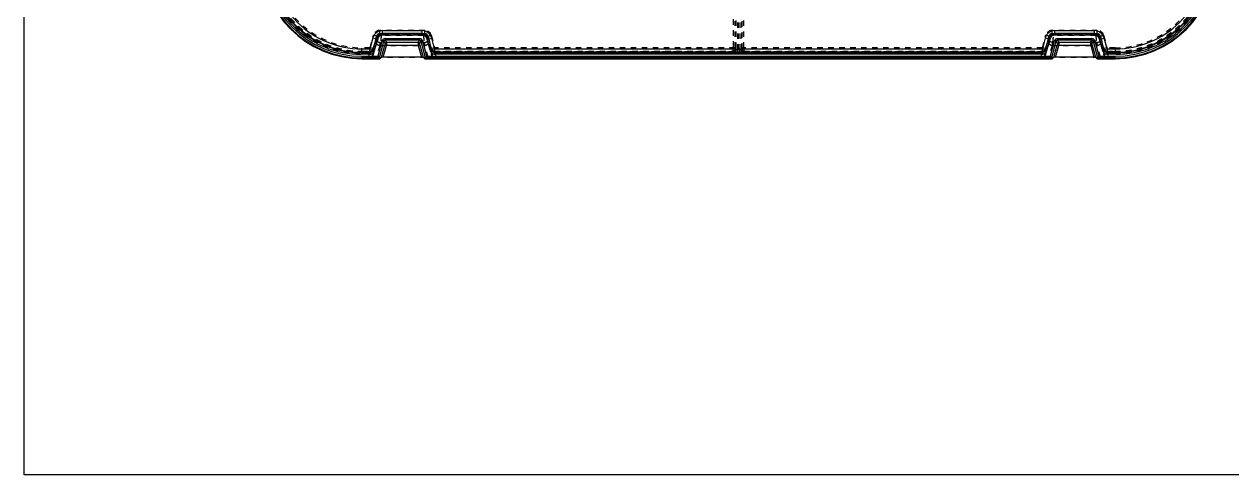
# Model space of a CAD drawing. Header units: millimetres. Extents: x -685 to 1888, y -6001 to 855.
# Drawn here: x -127.1 to 232.1, y -706.8 to -572.6 of the extents above; entities that cross this region are included whole.
import ezdxf

# ---------------------------------------------------------------- set-up
doc = ezdxf.new("R2010")
doc.units = ezdxf.units.MM
doc.header["$LTSCALE"] = 16.335
doc.linetypes.add('HIDDEN', pattern=[0.2, 0.1, -0.1])
doc.layers.get('0').update_dxf_attribs({"linetype": 'CONTINUOUS'})
doc.layers.add('DEFAULT_2', color=8, linetype='HIDDEN')

msp = doc.modelspace()

# ---------------------------------------------------------------- linework, layer by layer
at = {"color": 7, "linetype": 'Continuous'}
for p, q in [((-20.498, -575.459), (-20.498, -574.56)), ((-20.498, -574.56), (-8.767, -574.56)), ((-8.767, -575.459), (-8.767, -574.56)), ((179.502, -574.56), (191.233, -574.56)), ((179.502, -575.459), (179.502, -574.56)), ((191.233, -575.459), (191.233, -574.56)), ((-23.389, -576.778), (-24.249, -579.99)), ((-22.501, -576.939), (-23.414, -580.346)), ((-22.521, -577.011), (-23.389, -576.778)), ((-22.931, -580.476), (-22.018, -577.068)), ((-22.018, -577.068), (-22.501, -576.939)), ((-20.695, -577.689), (-21.907, -582.213)), ((-20.213, -577.818), (-21.524, -582.712)), ((-20.213, -577.818), (-20.695, -577.689)), ((-20.573, -575.459), (-20.573, -575.959)), ((-8.692, -575.459), (-20.573, -575.459)), ((-8.692, -575.959), (-20.573, -575.959)), ((-20.213, -577.818), (-19.763, -578.404)), ((-19.73, -576.948), (-19.73, -577.448)), ((-19.73, -576.948), (-9.535, -576.948)), ((-19.281, -578.034), (-19.73, -577.448)), ((-9.535, -577.448), (-19.73, -577.448)), ((-19.281, -578.034), (-9.984, -578.034)), ((-9.535, -577.448), (-9.984, -578.034)), ((-9.535, -577.448), (-9.535, -576.948)), ((-9.502, -578.404), (-9.052, -577.818)), ((-8.57, -577.689), (-9.052, -577.818)), ((-7.741, -582.712), (-9.052, -577.818)), ((-8.692, -575.959), (-8.692, -575.459)), ((-7.358, -582.213), (-8.57, -577.689)), ((-6.764, -576.939), (-7.247, -577.068)), ((-7.247, -577.068), (-6.334, -580.476)), ((-5.851, -580.346), (-6.764, -576.939)), ((-6.744, -577.011), (-5.876, -576.778)), ((-5.016, -579.99), (-5.876, -576.779)), ((176.611, -576.778), (175.751, -579.99)), ((177.499, -576.939), (176.586, -580.346)), ((177.479, -577.011), (176.611, -576.778)), ((177.069, -580.476), (177.982, -577.068)), ((177.982, -577.068), (177.499, -576.939)), ((179.305, -577.689), (178.093, -582.213)), ((179.787, -577.818), (178.476, -582.712)), ((179.787, -577.818), (179.305, -577.689)), ((191.308, -575.459), (179.427, -575.459)), ((179.427, -575.459), (179.427, -575.959)), ((191.308, -575.959), (179.427, -575.959)), ((179.787, -577.818), (180.237, -578.404)), ((180.27, -576.948), (190.465, -576.948)), ((180.27, -576.948), (180.27, -577.448)), ((190.465, -577.448), (180.27, -577.448)), ((180.719, -578.034), (180.27, -577.448)), ((180.719, -578.034), (190.016, -578.034)), ((190.465, -577.448), (190.016, -578.034)), ((190.465, -577.448), (190.465, -576.948)), ((190.498, -578.404), (190.948, -577.818)), ((191.43, -577.689), (190.948, -577.818)), ((192.259, -582.712), (190.948, -577.818)), ((191.308, -575.959), (191.308, -575.459)), ((192.642, -582.213), (191.43, -577.689)), ((193.236, -576.939), (192.753, -577.068)), ((192.753, -577.068), (193.666, -580.476)), ((194.149, -580.346), (193.236, -576.939)), ((193.256, -577.011), (194.124, -576.778)), ((194.984, -579.99), (194.124, -576.779)), ((-26.878, -581.1), (-26.766, -580.988)), ((-26.878, -581.1), (-26.878, -581.599)), ((-26.878, -581.1), (-24.396, -581.1)), ((-24.396, -581.599), (-26.865, -581.599)), ((-26.766, -579.99), (-26.766, -580.988)), ((-24.249, -580.988), (-26.766, -580.988)), ((-26.748, -579.99), (-24.249, -579.99)), ((-24.249, -580.988), (-24.396, -581.1)), ((-24.396, -581.1), (-24.396, -581.599)), ((-24.249, -579.99), (-23.381, -580.223)), ((-24.249, -580.988), (-24.249, -579.99)), ((-23.775, -580.887), (-23.777, -580.889)), ((-23.414, -580.346), (-22.931, -580.475)), ((-20.841, -582.523), (-19.871, -578.903)), ((-20.318, -582.498), (-19.389, -579.032)), ((-19.389, -579.032), (-19.871, -578.903)), ((-9.876, -579.032), (-19.389, -579.032)), ((-9.394, -578.903), (-9.876, -579.032)), ((-9.876, -579.032), (-8.947, -582.498)), ((-9.394, -578.903), (-8.424, -582.523)), ((-5.851, -580.346), (-6.334, -580.475)), ((-5.884, -580.223), (-5.016, -579.99)), ((-5.488, -580.889), (-5.49, -580.887)), ((-5.016, -579.99), (-5.016, -580.988)), ((-5.016, -579.99), (175.751, -579.99)), ((-4.869, -581.1), (-5.016, -580.988)), ((175.751, -580.988), (-5.016, -580.988)), ((175.604, -581.599), (-4.87, -581.599)), ((-4.869, -581.1), (-4.869, -581.599)), ((-4.869, -581.1), (175.604, -581.1)), ((175.751, -580.988), (175.604, -581.1)), ((175.604, -581.1), (175.604, -581.599)), ((175.751, -579.99), (176.619, -580.223)), ((175.751, -580.988), (175.751, -579.99)), ((176.225, -580.887), (176.223, -580.889)), ((176.586, -580.346), (177.069, -580.475)), ((179.159, -582.523), (180.129, -578.903)), ((179.682, -582.498), (180.611, -579.032)), ((180.611, -579.032), (180.129, -578.903)), ((190.124, -579.032), (180.611, -579.032)), ((190.606, -578.903), (190.124, -579.032)), ((190.124, -579.032), (191.053, -582.498)), ((190.606, -578.903), (191.576, -582.523)), ((194.149, -580.346), (193.666, -580.475)), ((194.116, -580.223), (194.984, -579.99)), ((194.512, -580.889), (194.51, -580.887)), ((194.984, -579.99), (197.483, -579.99)), ((194.984, -579.99), (194.984, -580.988)), ((197.501, -580.988), (194.984, -580.988)), ((195.131, -581.1), (194.984, -580.988)), ((197.6, -581.599), (195.13, -581.599)), ((195.131, -581.1), (197.613, -581.1)), ((195.131, -581.1), (195.131, -581.599)), ((197.501, -580.988), (197.501, -579.99)), ((197.501, -580.988), (197.613, -581.1)), ((197.613, -581.599), (197.613, -581.1)), ((-26.633, -582.213), (-26.633, -582.923)), ((-26.633, -582.213), (-21.907, -582.213)), ((-21.524, -582.712), (-26.633, -582.712)), ((-26.633, -582.923), (-21.362, -582.923)), ((-21.907, -582.213), (-21.524, -582.712)), ((-21.362, -582.923), (-21.524, -582.712)), ((-21.362, -582.923), (-20.841, -582.523)), ((-8.947, -582.498), (-20.318, -582.498)), ((-7.903, -582.923), (-8.424, -582.523)), ((-7.741, -582.712), (-7.903, -582.923)), ((-7.903, -582.923), (178.638, -582.923)), ((-7.358, -582.213), (-7.741, -582.712)), ((178.476, -582.712), (-7.741, -582.712)), ((-7.358, -582.213), (178.093, -582.213)), ((178.093, -582.213), (178.476, -582.712)), ((178.638, -582.923), (178.476, -582.712)), ((178.638, -582.923), (179.159, -582.523)), ((191.053, -582.498), (179.682, -582.498)), ((192.097, -582.923), (191.576, -582.523)), ((192.259, -582.712), (192.097, -582.923)), ((192.097, -582.923), (197.367, -582.923)), ((192.642, -582.213), (192.259, -582.712)), ((197.367, -582.712), (192.259, -582.712)), ((192.642, -582.213), (197.367, -582.213)), ((197.367, -582.923), (197.367, -582.213))]:
    msp.add_line(p, q, dxfattribs=at)
msp.add_lwpolyline([(-127.123, -306.786), (749.779, -306.786), (749.779, -706.845), (-127.123, -706.845)], close=True)
for points in [[(-23.414, -580.346), (-23.536, -580.624), (-23.775, -580.887)], [(-5.49, -580.887), (-5.717, -580.642), (-5.851, -580.346)], [(176.586, -580.346), (176.464, -580.624), (176.225, -580.887)], [(194.51, -580.887), (194.283, -580.642), (194.149, -580.346)]]:
    msp.add_lwpolyline(points, dxfattribs=at)
for centre, radius, start, end in [((-26.633, -552.923), 30, 180, 270), ((-26.633, -552.923), 29.789, 180, 270), ((-26.633, -552.923), 29.29, 180, 270), ((-26.908, -553.198), 27.9, 179.93914, 270.06081), ((-26.786, -553.076), 27.911, 179.9584, 270.0416), ((-26.792, -553.083), 26.906, 179.90652, 270.09385), ((197.367, -552.923), 30, 270, 0), ((197.367, -552.923), 29.789, 270, 0), ((197.367, -552.923), 29.29, 270, 0), ((197.527, -553.083), 26.906, 269.90655, 0.0938), ((197.521, -553.077), 27.91, 269.95781, 0.04219), ((197.643, -553.198), 27.9, 269.93914, 0.06082), ((-20.499, -577.551), 2.991, 89.97373, 160.81908), ((-8.757, -577.551), 2.983, 15.01313, 90.02533), ((179.501, -577.551), 2.991, 89.97373, 160.81908), ((191.243, -577.551), 2.983, 15.01313, 90.02533), ((-20.525, -577.545), 2.965, 160.78159, 165.02408), ((-20.574, -577.455), 1.995, 89.9802, 165.02708), ((-20.574, -577.455), 1.495, 89.97143, 165.02704), ((-19.731, -577.947), 0.998, 89.97564, 165.02484), ((-19.732, -577.945), 0.497, 89.83182, 165.16732), ((-19.28, -578.534), 0.501, 90.13374, 164.86576), ((-9.985, -578.535), 0.501, 15.13723, 89.86548), ((-9.534, -577.947), 0.998, 14.97564, 90.02484), ((-9.533, -577.945), 0.497, 14.83181, 90.16732), ((-8.691, -577.455), 1.995, 14.9802, 90.02708), ((-8.691, -577.455), 1.495, 14.97143, 90.02704), ((179.475, -577.545), 2.965, 160.78159, 165.02408), ((179.426, -577.455), 1.995, 89.9802, 165.02708), ((179.426, -577.455), 1.495, 89.97143, 165.02704), ((180.269, -577.947), 0.998, 89.97564, 165.02484), ((180.268, -577.945), 0.497, 89.83182, 165.16732), ((180.72, -578.534), 0.501, 90.13374, 164.86576), ((190.015, -578.535), 0.501, 15.13723, 89.86548), ((190.466, -577.947), 0.998, 14.97564, 90.02484), ((190.467, -577.945), 0.497, 14.83181, 90.16732), ((191.309, -577.455), 1.995, 14.9802, 90.02708), ((191.309, -577.455), 1.495, 14.97143, 90.02704), ((-24.399, -580.078), 1.021, 270.24383, 344.76833), ((-24.237, -580.008), 0.979, 294.7947, 301.36348), ((-24.402, -580.077), 1.525, 310.56795, 341.81642), ((-24.373, -580.089), 1.493, 341.84889, 344.97909), ((-4.892, -580.089), 1.493, 195.02086, 198.15107), ((-4.86, -580.077), 1.527, 198.18354, 213.83429), ((-4.867, -580.078), 1.021, 195.23173, 269.75254), ((-4.865, -580.075), 1.525, 235.57323, 251.0788), ((-5.03, -580.012), 0.975, 237.42813, 245.21295), ((175.601, -580.078), 1.021, 270.24383, 344.76833), ((175.763, -580.008), 0.979, 294.7947, 301.36348), ((175.598, -580.077), 1.525, 310.56795, 341.81642), ((175.627, -580.089), 1.493, 341.84889, 344.97909), ((195.108, -580.089), 1.493, 195.02086, 198.15107), ((195.14, -580.077), 1.527, 198.18354, 213.83429), ((195.133, -580.078), 1.021, 195.23173, 269.75254), ((195.135, -580.075), 1.525, 235.57323, 251.0788), ((194.97, -580.012), 0.975, 237.42813, 245.21295)]:
    msp.add_arc(centre, radius, start, end, dxfattribs=at)
for centre, start_param, end_param in [((-20.325, -582.525), 1.5571982, 3.0756346), ((-8.94, -582.525), 0.065958, 1.5843945), ((179.675, -582.525), 1.5571982, 3.0756346), ((191.06, -582.525), 0.065958, 1.5843945)]:
    msp.add_ellipse(centre, major_axis=(0.518, 0), ratio=0.0506126, start_param=start_param, end_param=end_param, dxfattribs=at)
for points, knots in [([(-55.309, -553.156), (-55.306, -555.015), (-54.95, -558.744), (-53.323, -564.116), (-50.68, -569.069), (-47.119, -573.409), (-42.779, -576.97), (-37.826, -579.613), (-32.454, -581.24), (-28.724, -581.596), (-26.865, -581.599)], [0, 0, 0, 0, 0.1250013, 0.2500013, 0.3750008, 0.5, 0.6249992, 0.7499987, 0.8749987, 1, 1, 1, 1]), ([(197.6, -581.599), (199.459, -581.596), (203.189, -581.24), (208.561, -579.613), (213.513, -576.97), (217.854, -573.409), (221.414, -569.069), (224.057, -564.116), (225.685, -558.744), (226.041, -555.015), (226.043, -553.156)], [0, 0, 0, 0, 0.1250013, 0.2500013, 0.3750008, 0.5, 0.6249992, 0.7499987, 0.8749987, 1, 1, 1, 1]), ([(-19.281, -578.034), (-19.278, -578.042), (-19.281, -578.074), (-19.283, -578.135), (-19.293, -578.23), (-19.305, -578.353), (-19.322, -578.501), (-19.349, -578.73), (-19.373, -578.909), (-19.389, -579.032)], [0, 0, 0, 0, 0.0278304, 0.090587, 0.1862492, 0.3110916, 0.4606919, 0.6296431, 1, 1, 1, 1]), ([(-9.984, -578.034), (-9.988, -578.042), (-9.984, -578.074), (-9.982, -578.135), (-9.973, -578.23), (-9.96, -578.353), (-9.943, -578.501), (-9.916, -578.73), (-9.893, -578.909), (-9.876, -579.032)], [0, 0, 0, 0, 0.0278407, 0.0906146, 0.1862889, 0.3111305, 0.4607195, 0.6296554, 1, 1, 1, 1]), ([(180.719, -578.034), (180.722, -578.042), (180.719, -578.074), (180.717, -578.135), (180.707, -578.23), (180.695, -578.353), (180.678, -578.501), (180.651, -578.73), (180.627, -578.909), (180.611, -579.032)], [0, 0, 0, 0, 0.0278304, 0.090587, 0.1862492, 0.3110916, 0.4606919, 0.6296431, 1, 1, 1, 1]), ([(190.016, -578.034), (190.012, -578.042), (190.016, -578.074), (190.018, -578.135), (190.027, -578.23), (190.04, -578.353), (190.057, -578.501), (190.084, -578.73), (190.107, -578.909), (190.124, -579.032)], [0, 0, 0, 0, 0.0278407, 0.0906146, 0.1862889, 0.3111305, 0.4607195, 0.6296554, 1, 1, 1, 1]), ([(-19.763, -578.404), (-19.76, -578.407), (-19.763, -578.425), (-19.765, -578.455), (-19.775, -578.503), (-19.787, -578.565), (-19.804, -578.639), (-19.832, -578.753), (-19.855, -578.842), (-19.871, -578.903)], [0, 0, 0, 0, 0.0276842, 0.0901838, 0.1858298, 0.3109586, 0.460752, 0.6296209, 1, 1, 1, 1]), ([(-9.394, -578.903), (-9.41, -578.842), (-9.433, -578.753), (-9.461, -578.639), (-9.478, -578.565), (-9.49, -578.503), (-9.5, -578.455), (-9.502, -578.425), (-9.505, -578.408), (-9.502, -578.404)], [0, 0, 0, 0, 0.3705619, 0.5395357, 0.6891178, 0.8134467, 0.9087334, 0.9717871, 1, 1, 1, 1]), ([(180.237, -578.404), (180.24, -578.407), (180.237, -578.425), (180.235, -578.455), (180.225, -578.503), (180.213, -578.565), (180.196, -578.639), (180.168, -578.753), (180.145, -578.842), (180.129, -578.903)], [0, 0, 0, 0, 0.0276842, 0.0901838, 0.1858298, 0.3109586, 0.460752, 0.6296209, 1, 1, 1, 1]), ([(190.606, -578.903), (190.59, -578.842), (190.567, -578.753), (190.539, -578.639), (190.522, -578.565), (190.51, -578.503), (190.5, -578.455), (190.498, -578.425), (190.495, -578.408), (190.498, -578.404)], [0, 0, 0, 0, 0.3705619, 0.5395357, 0.6891178, 0.8134467, 0.9087334, 0.9717871, 1, 1, 1, 1])]:
    msp.add_open_spline(points, degree=3, knots=knots, dxfattribs=at)
for points in [[(-24.396, -581.599), (-24.23, -581.599), (-24.062, -581.571), (-23.906, -581.517)], [(-23.827, -580.896), (-23.958, -580.957), (-24.105, -580.989), (-24.249, -580.988)], [(-23.906, -581.517), (-23.726, -581.456), (-23.555, -581.358), (-23.411, -581.235)], [(-6.128, -580.927), (-6.022, -581.085), (-5.884, -581.225), (-5.727, -581.333)], [(-5.016, -580.988), (-5.16, -580.989), (-5.308, -580.957), (-5.438, -580.896)], [(-5.359, -581.517), (-5.203, -581.571), (-5.035, -581.599), (-4.87, -581.599)], [(175.604, -581.599), (175.77, -581.599), (175.938, -581.571), (176.094, -581.517)], [(176.173, -580.896), (176.042, -580.957), (175.895, -580.989), (175.751, -580.988)], [(176.094, -581.517), (176.274, -581.456), (176.445, -581.358), (176.589, -581.235)], [(193.872, -580.927), (193.978, -581.085), (194.116, -581.225), (194.273, -581.333)], [(194.984, -580.988), (194.84, -580.989), (194.692, -580.957), (194.562, -580.896)], [(194.641, -581.517), (194.797, -581.571), (194.965, -581.599), (195.13, -581.599)]]:
    msp.add_open_spline(points, degree=3, dxfattribs=at)
at = {"layer": 'DEFAULT_2', "color": 8, "linetype": 'HIDDEN'}
for p, q in [((83.754, -571.188), (83.754, -579.686)), ((85.177, -580.285), (85.177, -570.884)), ((85.558, -580.285), (85.558, -570.884)), ((86.981, -579.686), (86.981, -571.188)), ((-21.317, -575.488), (-21.317, -574.49)), ((-7.948, -574.49), (-21.317, -574.49)), ((-7.948, -575.488), (-7.948, -574.49)), ((84.352, -579.686), (84.352, -571.787)), ((84.578, -571.561), (84.578, -580.285)), ((86.156, -580.285), (86.156, -571.561)), ((86.383, -571.787), (86.383, -579.686)), ((192.052, -574.49), (178.683, -574.49)), ((178.683, -575.488), (178.683, -574.49)), ((192.052, -575.488), (192.052, -574.49)), ((-24.24, -579.686), (-23.244, -575.969)), ((-22.425, -577.037), (-23.286, -580.249)), ((-23.277, -579.944), (-22.281, -576.227)), ((-22.281, -576.227), (-23.244, -575.969)), ((-22.423, -577.037), (-22.521, -577.011)), ((-22.501, -576.939), (-22.5, -576.939)), ((-22.425, -577.037), (-22.5, -576.939)), ((-21.889, -576.738), (-22.281, -576.227)), ((-21.317, -575.488), (-20.925, -575.999)), ((-21.317, -575.488), (-7.948, -575.488)), ((-8.121, -578.132), (-21.144, -578.132)), ((-8.34, -575.999), (-20.925, -575.999)), ((-20.573, -575.46), (-20.573, -575.459)), ((-20.573, -575.46), (-20.498, -575.558)), ((-20.498, -575.56), (-20.498, -575.459)), ((-8.767, -575.56), (-20.498, -575.56)), ((-8.767, -575.56), (-8.767, -575.459)), ((-8.767, -575.558), (-8.692, -575.46)), ((-8.692, -575.459), (-8.692, -575.46)), ((-8.34, -575.999), (-7.948, -575.488)), ((-6.984, -576.227), (-7.376, -576.738)), ((-6.984, -576.227), (-6.021, -575.969)), ((-6.984, -576.227), (-5.988, -579.944)), ((-6.842, -577.037), (-6.744, -577.011)), ((-5.982, -580.249), (-6.842, -577.037)), ((-6.765, -576.939), (-6.84, -577.037)), ((-6.765, -576.939), (-6.764, -576.939)), ((-6.021, -575.969), (-5.025, -579.686)), ((175.76, -579.686), (176.756, -575.969)), ((177.575, -577.037), (176.714, -580.249)), ((176.723, -579.944), (177.719, -576.227)), ((177.719, -576.227), (176.756, -575.969)), ((177.577, -577.037), (177.479, -577.011)), ((177.499, -576.939), (177.5, -576.939)), ((177.575, -577.037), (177.5, -576.939)), ((178.111, -576.738), (177.719, -576.227)), ((178.683, -575.488), (192.052, -575.488)), ((178.683, -575.488), (179.075, -575.999)), ((191.879, -578.132), (178.856, -578.132)), ((191.66, -575.999), (179.075, -575.999)), ((179.427, -575.46), (179.427, -575.459)), ((179.427, -575.46), (179.502, -575.558)), ((179.502, -575.56), (179.502, -575.459)), ((191.233, -575.56), (179.502, -575.56)), ((191.233, -575.56), (191.233, -575.459)), ((191.233, -575.558), (191.308, -575.46)), ((191.308, -575.459), (191.308, -575.46)), ((191.66, -575.999), (192.052, -575.488)), ((193.016, -576.227), (192.624, -576.738)), ((193.016, -576.227), (193.979, -575.969)), ((193.016, -576.227), (194.012, -579.944)), ((193.158, -577.037), (193.256, -577.011)), ((194.018, -580.249), (193.158, -577.037)), ((193.235, -576.939), (193.16, -577.037)), ((193.235, -576.939), (193.236, -576.939)), ((193.979, -575.969), (194.975, -579.686)), ((-26.633, -581.389), (-26.633, -579.686)), ((-24.24, -579.686), (-26.633, -579.686)), ((-26.633, -580.684), (-24.24, -580.684)), ((-24.082, -580.89), (-26.633, -580.89)), ((-26.633, -581.389), (-24.382, -581.389)), ((-24.604, -582.221), (-24.382, -581.389)), ((-24.382, -581.389), (-23.418, -581.647)), ((-24.24, -579.686), (-24.249, -579.99)), ((-23.277, -579.944), (-24.24, -579.686)), ((-24.082, -580.89), (-24.24, -580.684)), ((-23.641, -580.784), (-23.777, -580.889)), ((-23.641, -582.479), (-23.418, -581.647)), ((-23.445, -582.5), (-22.298, -578.486)), ((-23.413, -580.346), (-23.414, -580.346)), ((-23.413, -580.346), (-23.286, -580.249)), ((-23.381, -580.223), (-23.284, -580.249)), ((-23.277, -579.944), (-23.118, -580.151)), ((-21.334, -578.983), (-22.324, -582.446)), ((-21.334, -578.983), (-7.931, -578.983)), ((-6.941, -582.446), (-7.931, -578.983)), ((-6.967, -578.486), (-5.82, -582.5)), ((-6.147, -580.151), (-5.988, -579.944)), ((-5.025, -579.686), (-5.988, -579.944)), ((-5.982, -580.249), (-5.884, -580.223)), ((-5.979, -580.249), (-5.852, -580.346)), ((-5.852, -580.346), (-5.851, -580.346)), ((-5.847, -581.647), (-4.883, -581.389)), ((-5.847, -581.647), (-5.624, -582.479)), ((-5.488, -580.889), (-5.624, -580.784)), ((-5.025, -580.684), (-5.183, -580.89)), ((83.986, -580.89), (-5.183, -580.89)), ((-5.016, -579.99), (-5.025, -579.686)), ((84.352, -579.686), (-5.025, -579.686)), ((-5.025, -580.684), (83.78, -580.684)), ((-4.883, -581.389), (-4.661, -582.221)), ((-4.883, -581.389), (83.986, -581.389)), ((83.986, -580.89), (83.78, -580.684)), ((83.986, -581.389), (83.986, -580.89)), ((84.378, -580.085), (84.578, -580.285)), ((84.578, -580.285), (85.177, -580.285)), ((85.558, -580.285), (86.156, -580.285)), ((86.156, -580.285), (86.357, -580.085)), ((175.76, -579.686), (86.383, -579.686)), ((86.955, -580.684), (86.748, -580.89)), ((175.918, -580.89), (86.748, -580.89)), ((86.748, -580.89), (86.748, -581.389)), ((86.748, -581.389), (175.618, -581.389)), ((86.955, -580.684), (175.76, -580.684)), ((175.396, -582.221), (175.618, -581.389)), ((175.618, -581.389), (176.582, -581.647)), ((175.76, -579.686), (175.751, -579.99)), ((176.723, -579.944), (175.76, -579.686)), ((175.918, -580.89), (175.76, -580.684)), ((176.359, -580.784), (176.223, -580.889)), ((176.359, -582.479), (176.582, -581.647)), ((176.555, -582.5), (177.702, -578.486)), ((176.587, -580.346), (176.586, -580.346)), ((176.587, -580.346), (176.714, -580.249)), ((176.619, -580.223), (176.716, -580.249)), ((176.723, -579.944), (176.882, -580.151)), ((178.666, -578.983), (177.676, -582.446)), ((178.666, -578.983), (192.069, -578.983)), ((193.059, -582.446), (192.069, -578.983)), ((193.033, -578.486), (194.18, -582.5)), ((193.853, -580.151), (194.012, -579.944)), ((194.975, -579.686), (194.012, -579.944)), ((194.018, -580.249), (194.116, -580.223)), ((194.021, -580.249), (194.148, -580.346)), ((194.148, -580.346), (194.149, -580.346)), ((194.153, -581.647), (195.117, -581.389)), ((194.153, -581.647), (194.376, -582.479)), ((194.512, -580.889), (194.376, -580.784)), ((194.975, -580.684), (194.817, -580.89)), ((197.367, -580.89), (194.817, -580.89)), ((197.367, -579.686), (194.975, -579.686)), ((194.984, -579.99), (194.975, -579.686)), ((194.975, -580.684), (197.367, -580.684)), ((195.117, -581.389), (197.367, -581.389)), ((195.117, -581.389), (195.339, -582.221)), ((197.367, -579.686), (197.367, -581.389)), ((-23.641, -582.479), (-24.604, -582.221)), ((-23.687, -582.647), (-23.445, -582.5)), ((-22.324, -582.446), (-6.941, -582.446)), ((-5.579, -582.647), (-5.82, -582.5)), ((-4.661, -582.221), (-5.624, -582.479)), ((176.359, -582.479), (175.396, -582.221)), ((176.313, -582.647), (176.555, -582.5)), ((177.676, -582.446), (193.059, -582.446)), ((194.421, -582.647), (194.18, -582.5)), ((195.339, -582.221), (194.376, -582.479))]:
    msp.add_line(p, q, dxfattribs=at)
for points in [[(-22.423, -577.037), (-22.338, -576.789), (-21.959, -576.198), (-21.398, -575.775), (-20.723, -575.573), (-20.498, -575.56)], [(-8.767, -575.56), (-8.505, -575.578), (-7.836, -575.791), (-7.282, -576.224), (-6.913, -576.823), (-6.842, -577.037)], [(177.577, -577.037), (177.662, -576.789), (178.041, -576.198), (178.602, -575.775), (179.277, -575.573), (179.502, -575.56)], [(191.233, -575.56), (191.495, -575.578), (192.164, -575.791), (192.718, -576.224), (193.087, -576.823), (193.158, -577.037)]]:
    msp.add_lwpolyline(points, dxfattribs=at)
for centre, radius, start, end in [((-26.633, -552.923), 28.466, 180, 270), ((-26.633, -552.923), 27.967, 180, 270), ((-26.633, -552.923), 27.761, 180, 270), ((-26.633, -552.923), 26.763, 180, 270), ((197.367, -552.923), 28.466, 270, 0), ((197.367, -552.923), 27.967, 270, 0), ((197.367, -552.923), 27.761, 270, 0), ((197.367, -552.923), 26.763, 270, 360), ((-21.318, -576.485), 1.994, 89.98181, 165.018), ((-7.947, -576.485), 1.994, 14.98181, 90.018), ((178.682, -576.485), 1.994, 89.98239, 165.01798), ((192.053, -576.485), 1.994, 14.98181, 90.018), ((-20.504, -577.546), 1.988, 89.83904, 165.16298), ((-79.147, -562.241), 59.125, 344.05305, 344.73818), ((-109.027, -558.943), 89.954, 347.12751, 347.68304), ((-8.761, -577.546), 1.988, 14.83905, 90.16296), ((79.788, -558.937), 89.98, 192.31704, 192.87241), ((50.595, -562.042), 59.865, 195.26605, 195.94272), ((179.496, -577.546), 1.988, 89.83904, 165.16298), ((120.816, -562.231), 59.163, 344.05328, 344.73797), ((92.089, -559.192), 88.81, 347.12393, 347.68662), ((191.239, -577.546), 1.988, 14.83905, 90.16296), ((279.788, -558.937), 89.98, 192.31704, 192.87241), ((250.595, -562.042), 59.865, 195.26605, 195.94272), ((-24.244, -579.681), 1.003, 270.22948, 344.77052), ((-24.086, -579.887), 1.003, 270.24143, 344.75858), ((-24.241, -580.001), 0.986, 301.36348, 307.49974), ((-24.249, -579.99), 1, 307.5, 345), ((-5.179, -579.887), 1.003, 195.24139, 269.75864), ((-5.021, -579.681), 1.003, 195.22947, 269.77053), ((-5.016, -579.99), 1, 195, 232.5), ((-5.024, -580.001), 0.987, 232.50015, 237.42787), ((175.756, -579.681), 1.003, 270.22948, 344.77052), ((175.914, -579.887), 1.003, 270.24143, 344.75858), ((175.759, -580.001), 0.986, 301.36348, 307.49974), ((175.751, -579.99), 1, 307.5, 345), ((194.821, -579.887), 1.003, 195.24139, 269.75864), ((194.979, -579.681), 1.003, 195.22947, 269.77053), ((194.984, -579.99), 1, 195, 232.5), ((194.976, -580.001), 0.987, 232.50015, 237.42787), ((-45.823, -576.535), 22.965, 344.56549, 344.99997), ((16.519, -576.546), 22.925, 194.99961, 195.43485), ((154.177, -576.535), 22.965, 344.56549, 344.99997), ((216.519, -576.546), 22.925, 194.99961, 195.43485)]:
    msp.add_arc(centre, radius, start, end, dxfattribs=at)
for centre, major_axis, start_param, end_param in [((-22.408, -582.501), (1.041, 0.004), 1.4897992, 3.0546433), ((-6.857, -582.501), (1.041, -0.004), 0.0869494, 1.6517935), ((177.592, -582.501), (1.041, 0.004), 1.4897992, 3.0546433), ((193.143, -582.501), (1.041, -0.004), 0.0869494, 1.6517935)]:
    msp.add_ellipse(centre, major_axis=major_axis, ratio=0.0523469, start_param=start_param, end_param=end_param, dxfattribs=at)
for points, knots in [([(-21.317, -575.488), (-21.531, -575.487), (-21.972, -575.632), (-22.226, -576.021), (-22.281, -576.227)], [0, 0, 0, 0, 0.4999943, 1, 1, 1, 1]), ([(-21.889, -576.738), (-21.886, -576.741), (-21.884, -576.753), (-21.883, -576.788), (-21.89, -576.855), (-21.907, -576.96), (-21.933, -577.094), (-21.968, -577.252), (-22.025, -577.493), (-22.073, -577.678), (-22.108, -577.805)], [0, 0, 0, 0, 0.0114386, 0.0313539, 0.0971372, 0.1956713, 0.3226429, 0.4729505, 0.6404475, 1, 1, 1, 1]), ([(-22.108, -577.805), (-22.102, -577.813), (-22.073, -577.829), (-22.016, -577.857), (-21.923, -577.892), (-21.8, -577.936), (-21.652, -577.984), (-21.431, -578.052), (-21.259, -578.1), (-21.144, -578.132)], [0, 0, 0, 0, 0.0299066, 0.0924437, 0.1902922, 0.3201685, 0.4762687, 0.6485667, 1, 1, 1, 1]), ([(-21.889, -576.738), (-21.834, -576.536), (-21.641, -576.242), (-21.255, -576.04), (-21.034, -575.999), (-20.925, -575.999)], [0, 0, 0, 0, 0.4877265, 0.7476073, 1, 1, 1, 1]), ([(-20.925, -575.999), (-20.923, -576.006), (-20.921, -576.028), (-20.92, -576.071), (-20.922, -576.132), (-20.928, -576.248), (-20.943, -576.435), (-20.969, -576.701), (-21.003, -577.017), (-21.061, -577.5), (-21.108, -577.875), (-21.144, -578.132)], [0, 0, 0, 0, 0.0110487, 0.0308642, 0.0593702, 0.0963707, 0.1942387, 0.3206559, 0.4705152, 0.6380301, 1, 1, 1, 1]), ([(-8.34, -575.999), (-8.343, -576.006), (-8.344, -576.028), (-8.345, -576.071), (-8.344, -576.132), (-8.337, -576.248), (-8.322, -576.435), (-8.296, -576.701), (-8.262, -577.017), (-8.205, -577.5), (-8.157, -577.875), (-8.121, -578.132)], [0, 0, 0, 0, 0.0110511, 0.030865, 0.0593697, 0.0963697, 0.1942364, 0.3206543, 0.4705147, 0.6380318, 1, 1, 1, 1]), ([(-8.34, -575.999), (-8.231, -575.999), (-8.01, -576.04), (-7.624, -576.242), (-7.431, -576.536), (-7.376, -576.738)], [0, 0, 0, 0, 0.2523898, 0.5122704, 1, 1, 1, 1]), ([(-8.121, -578.132), (-8.006, -578.1), (-7.834, -578.052), (-7.613, -577.984), (-7.465, -577.936), (-7.342, -577.892), (-7.249, -577.857), (-7.192, -577.829), (-7.163, -577.813), (-7.158, -577.805)], [0, 0, 0, 0, 0.3514257, 0.5237208, 0.6798196, 0.8096965, 0.9075475, 0.9700886, 1, 1, 1, 1]), ([(-6.984, -576.227), (-7.039, -576.021), (-7.293, -575.632), (-7.734, -575.487), (-7.948, -575.488)], [0, 0, 0, 0, 0.4999943, 1, 1, 1, 1]), ([(-7.376, -576.738), (-7.379, -576.741), (-7.381, -576.753), (-7.382, -576.788), (-7.375, -576.855), (-7.358, -576.96), (-7.332, -577.094), (-7.297, -577.252), (-7.24, -577.492), (-7.192, -577.678), (-7.158, -577.805)], [0, 0, 0, 0, 0.0114724, 0.031389, 0.0971274, 0.1956595, 0.3226447, 0.4729254, 0.640405, 1, 1, 1, 1]), ([(178.683, -575.488), (178.469, -575.487), (178.028, -575.632), (177.774, -576.021), (177.719, -576.227)], [0, 0, 0, 0, 0.500005, 1, 1, 1, 1]), ([(177.892, -577.805), (177.927, -577.678), (177.975, -577.492), (178.032, -577.252), (178.067, -577.094), (178.093, -576.96), (178.11, -576.855), (178.117, -576.788), (178.116, -576.753), (178.114, -576.741), (178.111, -576.738)], [0, 0, 0, 0, 0.3595878, 0.5270732, 0.6773656, 0.8043571, 0.9028897, 0.9686197, 0.9885301, 1, 1, 1, 1]), ([(178.856, -578.132), (178.74, -578.1), (178.567, -578.051), (178.346, -577.983), (178.197, -577.935), (178.075, -577.892), (177.983, -577.856), (177.927, -577.829), (177.898, -577.813), (177.892, -577.805)], [0, 0, 0, 0, 0.3538734, 0.5265759, 0.6824828, 0.8116771, 0.9086575, 0.9704651, 1, 1, 1, 1]), ([(179.075, -575.999), (178.966, -575.999), (178.745, -576.04), (178.359, -576.242), (178.166, -576.536), (178.111, -576.738)], [0, 0, 0, 0, 0.2523898, 0.5122704, 1, 1, 1, 1]), ([(178.856, -578.132), (178.892, -577.875), (178.939, -577.5), (178.997, -577.017), (179.031, -576.701), (179.057, -576.435), (179.072, -576.248), (179.078, -576.132), (179.08, -576.071), (179.079, -576.028), (179.077, -576.006), (179.075, -575.999)], [0, 0, 0, 0, 0.3619638, 0.5294837, 0.6793472, 0.805767, 0.9036324, 0.940632, 0.9691358, 0.9889481, 1, 1, 1, 1]), ([(191.66, -575.999), (191.657, -576.006), (191.656, -576.028), (191.655, -576.071), (191.656, -576.132), (191.663, -576.248), (191.678, -576.435), (191.704, -576.701), (191.738, -577.017), (191.795, -577.5), (191.843, -577.875), (191.879, -578.132)], [0, 0, 0, 0, 0.0110511, 0.030865, 0.0593697, 0.0963697, 0.1942364, 0.3206543, 0.4705147, 0.6380318, 1, 1, 1, 1]), ([(191.66, -575.999), (191.769, -575.999), (191.99, -576.04), (192.376, -576.242), (192.569, -576.536), (192.624, -576.738)], [0, 0, 0, 0, 0.2523898, 0.5122704, 1, 1, 1, 1]), ([(191.879, -578.132), (191.994, -578.1), (192.166, -578.052), (192.387, -577.984), (192.535, -577.936), (192.658, -577.892), (192.751, -577.857), (192.808, -577.829), (192.837, -577.813), (192.842, -577.805)], [0, 0, 0, 0, 0.3514257, 0.5237208, 0.6798196, 0.8096965, 0.9075475, 0.9700886, 1, 1, 1, 1]), ([(193.016, -576.227), (192.961, -576.021), (192.707, -575.632), (192.266, -575.487), (192.052, -575.488)], [0, 0, 0, 0, 0.4999943, 1, 1, 1, 1]), ([(192.624, -576.738), (192.621, -576.741), (192.619, -576.753), (192.618, -576.788), (192.625, -576.855), (192.642, -576.96), (192.668, -577.094), (192.703, -577.252), (192.76, -577.492), (192.808, -577.678), (192.842, -577.805)], [0, 0, 0, 0, 0.0114724, 0.031389, 0.0971274, 0.1956595, 0.3226447, 0.4729254, 0.640405, 1, 1, 1, 1]), ([(-24.382, -581.389), (-24.335, -581.331), (-24.251, -581.22), (-24.148, -581.073), (-24.092, -580.968), (-24.071, -580.914), (-24.076, -580.893), (-24.082, -580.89)], [0, 0, 0, 0, 0.3803279, 0.6997397, 0.9119705, 0.9701135, 1, 1, 1, 1]), ([(-23.286, -580.249), (-23.313, -580.354), (-23.404, -580.556), (-23.555, -580.718), (-23.641, -580.784)], [0, 0, 0, 0, 0.4999512, 1, 1, 1, 1]), ([(-23.118, -580.151), (-23.115, -580.156), (-23.111, -580.172), (-23.109, -580.22), (-23.119, -580.314), (-23.141, -580.458), (-23.177, -580.645), (-23.224, -580.866), (-23.303, -581.205), (-23.37, -581.468), (-23.418, -581.647)], [0, 0, 0, 0, 0.0115136, 0.031177, 0.095916, 0.1932089, 0.3189029, 0.4681595, 0.6355371, 1, 1, 1, 1]), ([(-22.298, -578.486), (-22.297, -578.504), (-22.276, -578.547), (-22.184, -578.637), (-21.988, -578.75), (-21.69, -578.876), (-21.458, -578.95), (-21.334, -578.983)], [0, 0, 0, 0, 0.0497149, 0.1230402, 0.34643, 0.6526731, 1, 1, 1, 1]), ([(-7.931, -578.983), (-7.807, -578.95), (-7.576, -578.877), (-7.277, -578.75), (-7.081, -578.637), (-6.989, -578.547), (-6.968, -578.504), (-6.967, -578.486)], [0, 0, 0, 0, 0.3471622, 0.6532831, 0.8768697, 0.9502593, 1, 1, 1, 1]), ([(-5.847, -581.647), (-5.895, -581.468), (-5.962, -581.205), (-6.041, -580.866), (-6.089, -580.645), (-6.124, -580.458), (-6.147, -580.314), (-6.156, -580.221), (-6.154, -580.172), (-6.151, -580.156), (-6.147, -580.151)], [0, 0, 0, 0, 0.364302, 0.5317695, 0.681175, 0.8068531, 0.9040302, 0.9687717, 0.9884732, 1, 1, 1, 1]), ([(-5.625, -580.784), (-5.711, -580.718), (-5.861, -580.556), (-5.952, -580.354), (-5.979, -580.249)], [0, 0, 0, 0, 0.5000488, 1, 1, 1, 1]), ([(-5.183, -580.89), (-5.189, -580.893), (-5.194, -580.914), (-5.173, -580.968), (-5.118, -581.073), (-5.015, -581.22), (-4.931, -581.331), (-4.883, -581.389)], [0, 0, 0, 0, 0.0298635, 0.0879459, 0.3000802, 0.6195624, 1, 1, 1, 1]), ([(83.78, -580.684), (83.776, -580.674), (83.774, -580.642), (83.768, -580.579), (83.765, -580.483), (83.761, -580.36), (83.758, -580.214), (83.755, -579.986), (83.754, -579.808), (83.754, -579.686)], [0, 0, 0, 0, 0.0310094, 0.0957238, 0.1921761, 0.3167909, 0.465377, 0.6328497, 1, 1, 1, 1]), ([(83.78, -580.684), (83.859, -580.683), (84.021, -580.644), (84.283, -580.472), (84.378, -580.232), (84.378, -580.085)], [0, 0, 0, 0, 0.2580614, 0.5236364, 1, 1, 1, 1]), ([(83.986, -580.89), (84.142, -580.891), (84.462, -580.755), (84.579, -580.435), (84.578, -580.285)], [0, 0, 0, 0, 0.5099396, 1, 1, 1, 1]), ([(83.986, -581.389), (84.136, -581.387), (84.438, -581.342), (84.832, -581.104), (85.106, -580.736), (85.177, -580.435), (85.177, -580.285)], [0, 0, 0, 0, 0.2503029, 0.5003815, 0.7503067, 1, 1, 1, 1]), ([(84.352, -579.686), (84.352, -579.735), (84.353, -579.826), (84.358, -579.934), (84.363, -580.005), (84.367, -580.044), (84.372, -580.068), (84.375, -580.082), (84.378, -580.085)], [0, 0, 0, 0, 0.3656011, 0.681207, 0.8055531, 0.9017484, 0.966988, 1, 1, 1, 1]), ([(85.558, -580.285), (85.558, -580.435), (85.629, -580.736), (85.902, -581.104), (86.297, -581.342), (86.599, -581.387), (86.748, -581.389)], [0, 0, 0, 0, 0.2496891, 0.4996115, 0.7496963, 1, 1, 1, 1]), ([(86.156, -580.285), (86.156, -580.361), (86.184, -580.515), (86.309, -580.717), (86.506, -580.857), (86.668, -580.891), (86.748, -580.89)], [0, 0, 0, 0, 0.2428849, 0.4892257, 0.7414951, 1, 1, 1, 1]), ([(86.357, -580.085), (86.36, -580.082), (86.363, -580.068), (86.368, -580.044), (86.372, -580.005), (86.377, -579.934), (86.381, -579.826), (86.383, -579.735), (86.383, -579.686)], [0, 0, 0, 0, 0.0330307, 0.0982757, 0.1944722, 0.3188195, 0.6344204, 1, 1, 1, 1]), ([(86.357, -580.085), (86.357, -580.232), (86.452, -580.472), (86.714, -580.644), (86.876, -580.683), (86.955, -580.684)], [0, 0, 0, 0, 0.476366, 0.7419404, 1, 1, 1, 1]), ([(86.981, -579.686), (86.981, -579.808), (86.98, -579.986), (86.977, -580.214), (86.974, -580.36), (86.97, -580.483), (86.967, -580.579), (86.961, -580.642), (86.959, -580.674), (86.955, -580.684)], [0, 0, 0, 0, 0.3671506, 0.5346231, 0.6832095, 0.8078257, 0.9042767, 0.9689866, 1, 1, 1, 1]), ([(175.618, -581.389), (175.665, -581.331), (175.749, -581.22), (175.852, -581.073), (175.908, -580.968), (175.929, -580.914), (175.924, -580.893), (175.918, -580.89)], [0, 0, 0, 0, 0.3803279, 0.6997397, 0.9119705, 0.9701135, 1, 1, 1, 1]), ([(176.714, -580.249), (176.687, -580.354), (176.596, -580.556), (176.445, -580.718), (176.359, -580.784)], [0, 0, 0, 0, 0.4999512, 1, 1, 1, 1]), ([(176.882, -580.151), (176.885, -580.156), (176.889, -580.172), (176.891, -580.22), (176.881, -580.314), (176.859, -580.458), (176.823, -580.645), (176.776, -580.866), (176.697, -581.205), (176.63, -581.468), (176.582, -581.647)], [0, 0, 0, 0, 0.0115136, 0.031177, 0.095916, 0.1932089, 0.3189029, 0.4681595, 0.6355371, 1, 1, 1, 1]), ([(177.702, -578.486), (177.703, -578.503), (177.722, -578.544), (177.812, -578.635), (178.014, -578.751), (178.315, -578.878), (178.546, -578.951), (178.666, -578.983)], [0, 0, 0, 0, 0.0459041, 0.1163722, 0.3466, 0.6661242, 1, 1, 1, 1]), ([(192.069, -578.983), (192.193, -578.95), (192.424, -578.877), (192.723, -578.75), (192.919, -578.637), (193.011, -578.547), (193.032, -578.504), (193.033, -578.486)], [0, 0, 0, 0, 0.3471622, 0.6532831, 0.8768697, 0.9502593, 1, 1, 1, 1]), ([(194.153, -581.647), (194.105, -581.468), (194.038, -581.205), (193.959, -580.866), (193.911, -580.645), (193.876, -580.458), (193.853, -580.314), (193.844, -580.221), (193.846, -580.172), (193.849, -580.156), (193.853, -580.151)], [0, 0, 0, 0, 0.364302, 0.5317695, 0.681175, 0.8068531, 0.9040302, 0.9687717, 0.9884732, 1, 1, 1, 1]), ([(194.375, -580.784), (194.289, -580.718), (194.139, -580.556), (194.048, -580.354), (194.021, -580.249)], [0, 0, 0, 0, 0.5000488, 1, 1, 1, 1]), ([(194.817, -580.89), (194.811, -580.893), (194.806, -580.914), (194.827, -580.968), (194.882, -581.073), (194.985, -581.22), (195.069, -581.331), (195.117, -581.389)], [0, 0, 0, 0, 0.0298635, 0.0879459, 0.3000802, 0.6195624, 1, 1, 1, 1]), ([(-24.604, -582.221), (-24.652, -582.279), (-24.746, -582.391), (-24.865, -582.52), (-24.957, -582.61), (-25.016, -582.662), (-25.064, -582.699), (-25.095, -582.717), (-25.109, -582.72)], [0, 0, 0, 0, 0.3174198, 0.6114881, 0.7414344, 0.8538218, 0.9424142, 1, 1, 1, 1]), ([(-23.687, -582.647), (-23.693, -582.65), (-23.711, -582.655), (-23.768, -582.665), (-23.872, -582.674), (-24.028, -582.684), (-24.218, -582.693), (-24.43, -582.7), (-24.729, -582.709), (-24.956, -582.715), (-25.109, -582.72)], [0, 0, 0, 0, 0.0145445, 0.0400163, 0.1208525, 0.2341803, 0.3703636, 0.5208364, 0.6791136, 1, 1, 1, 1]), ([(-5.579, -582.647), (-5.573, -582.65), (-5.554, -582.655), (-5.497, -582.665), (-5.393, -582.674), (-5.236, -582.684), (-5.046, -582.693), (-4.835, -582.7), (-4.536, -582.709), (-4.309, -582.715), (-4.156, -582.72)], [0, 0, 0, 0, 0.0146143, 0.040201, 0.1212568, 0.2347728, 0.3709269, 0.5213335, 0.6795426, 1, 1, 1, 1]), ([(-4.661, -582.221), (-4.611, -582.283), (-4.513, -582.399), (-4.371, -582.55), (-4.265, -582.651), (-4.196, -582.702), (-4.168, -582.717), (-4.156, -582.72)], [0, 0, 0, 0, 0.3349801, 0.6385072, 0.8706283, 0.9497051, 1, 1, 1, 1]), ([(175.396, -582.221), (175.348, -582.279), (175.254, -582.391), (175.135, -582.52), (175.043, -582.61), (174.984, -582.662), (174.936, -582.699), (174.905, -582.717), (174.891, -582.72)], [0, 0, 0, 0, 0.3174198, 0.6114881, 0.7414344, 0.8538218, 0.9424142, 1, 1, 1, 1]), ([(176.313, -582.647), (176.307, -582.65), (176.289, -582.655), (176.232, -582.665), (176.128, -582.674), (175.972, -582.684), (175.782, -582.693), (175.57, -582.7), (175.271, -582.709), (175.044, -582.715), (174.891, -582.72)], [0, 0, 0, 0, 0.0145445, 0.0400163, 0.1208525, 0.2341803, 0.3703636, 0.5208364, 0.6791136, 1, 1, 1, 1]), ([(194.421, -582.647), (194.427, -582.65), (194.446, -582.655), (194.503, -582.665), (194.607, -582.674), (194.764, -582.684), (194.954, -582.693), (195.165, -582.7), (195.464, -582.709), (195.691, -582.715), (195.844, -582.72)], [0, 0, 0, 0, 0.0146152, 0.0402033, 0.1212561, 0.2347666, 0.3709274, 0.5213305, 0.679536, 1, 1, 1, 1]), ([(195.339, -582.221), (195.389, -582.283), (195.487, -582.399), (195.629, -582.55), (195.735, -582.651), (195.804, -582.702), (195.832, -582.717), (195.844, -582.72)], [0, 0, 0, 0, 0.3349801, 0.6385072, 0.8706283, 0.9497051, 1, 1, 1, 1])]:
    msp.add_open_spline(points, degree=3, knots=knots, dxfattribs=at)

doc.saveas('drawing.dxf')
